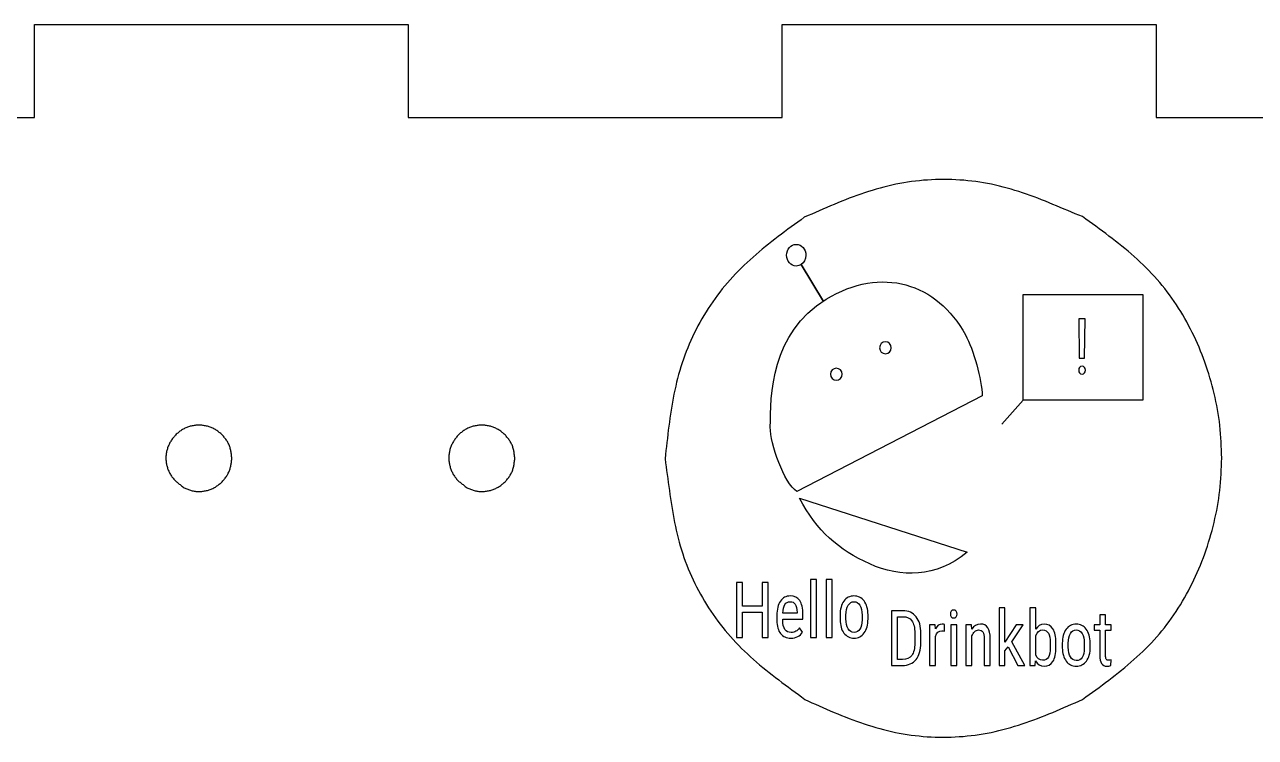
# Model space of a CAD drawing. Extents: x 594 to 1131, y 303 to 853.
# Drawn here: x 677.3 to 743.1, y 808.2 to 846.3 of the extents above; entities that cross this region are included whole.
import ezdxf

# ---------------------------------------------------------------- set-up
doc = ezdxf.new("R2010")
doc.units = 0
doc.layers.get('0').update_dxf_attribs({"linetype": 'CONTINUOUS'})

msp = doc.modelspace()

# ---------------------------------------------------------------- linework, layer by layer
at = {"color": 7}
for p, q in [((677.794961, 841.342311), (677.794961, 846.316372)), ((677.794961, 846.316372), (697.797038, 846.316372)), ((697.797038, 846.316372), (697.797038, 841.342311)), ((717.799115, 841.342311), (717.799115, 846.316372)), ((717.799115, 846.316372), (737.801191, 846.316372)), ((737.801191, 846.316372), (737.801191, 841.342311)), ((657.792858, 841.342311), (677.794961, 841.342311)), ((697.797038, 841.342311), (717.799115, 841.342311)), ((737.801191, 841.342311), (757.803268, 841.342311))]:
    msp.add_line(p, q, dxfattribs=at)
at = {"color": 0}
for p, q in [((718.804094, 833.478218), (720.006933, 831.50592)), ((720.006933, 831.50592), (718.804094, 833.478218)), ((730.688224, 831.888481), (737.085804, 831.888481)), ((730.688224, 826.229636), (730.688224, 831.888481)), ((730.688224, 831.888481), (737.085802, 831.888481)), ((730.688224, 826.229636), (730.688224, 831.888481)), ((737.085802, 831.888481), (737.085802, 826.229636)), ((737.085804, 831.888481), (737.085804, 826.229636)), ((733.99858, 830.570227), (733.666563, 830.570227)), ((733.666563, 830.570227), (733.689768, 828.470265)), ((733.973589, 828.470265), (733.99858, 830.570227)), ((733.689768, 828.470265), (733.973589, 828.470265)), ((728.499478, 826.455542), (718.586769, 821.340505)), ((730.688224, 826.229636), (729.540445, 824.937506)), ((737.085804, 826.229636), (730.688224, 826.229636)), ((737.085802, 826.229636), (730.688224, 826.229636)), ((718.724265, 820.992045), (727.689069, 818.091033)), ((715.677457, 816.465081), (715.350795, 816.465081)), ((715.350795, 816.465081), (715.350795, 813.539201)), ((715.677457, 815.207113), (715.677457, 816.465081)), ((717.051937, 816.465081), (716.72349, 816.465081)), ((716.72349, 816.465081), (716.72349, 815.207113)), ((717.051937, 813.539201), (717.051937, 816.465081)), ((719.625962, 816.625843), (719.310011, 816.625843)), ((719.310011, 816.625843), (719.310011, 813.539201)), ((719.625962, 813.539201), (719.625962, 816.625843)), ((720.463146, 816.625843), (720.147194, 816.625843)), ((720.147194, 816.625843), (720.147194, 813.539201)), ((720.463146, 813.539201), (720.463146, 816.625843)), ((716.72349, 815.207113), (715.677457, 815.207113)), ((729.714174, 815.121914), (729.398222, 815.121914)), ((729.398222, 815.121914), (729.398222, 812.035272)), ((729.714174, 813.275153), (729.714174, 815.121914)), ((731.359979, 815.121914), (731.045812, 815.121914)), ((731.045812, 815.121914), (731.045812, 812.035272)), ((731.359979, 813.970452), (731.359979, 815.121914)), ((715.677457, 813.539201), (715.677457, 814.891616)), ((715.677457, 814.891616), (716.72349, 814.891616)), ((716.72349, 814.891616), (716.72349, 813.539201)), ((717.514262, 814.714777), (717.514262, 814.451529)), ((717.828429, 814.469614), (717.828429, 814.519853)), ((717.828429, 814.519853), (718.906592, 814.519853)), ((718.59064, 814.825302), (717.830214, 814.825302)), ((718.59064, 814.87353), (718.59064, 814.825302)), ((718.906592, 814.519853), (718.906592, 814.752958)), ((720.89334, 814.726835), (720.89334, 814.48971)), ((721.209292, 814.521862), (721.209292, 814.728844)), ((722.071465, 814.726835), (722.071465, 814.481671)), ((722.387417, 814.521862), (722.387417, 814.750949)), ((724.255526, 814.961152), (723.636118, 814.961152)), ((723.636118, 814.961152), (723.636118, 812.035272)), ((723.96278, 812.350768), (723.96278, 814.645655)), ((723.96278, 814.645655), (724.255526, 814.645655)), ((734.781898, 814.736084), (734.781898, 814.209586)), ((735.096065, 814.736084), (734.781898, 814.736084)), ((735.096065, 814.209586), (735.096065, 814.736084)), ((718.890527, 813.824554), (718.726303, 814.049622)), ((724.891, 813.750628), (724.891, 813.231729)), ((725.214092, 813.24903), (725.214092, 813.739356)), ((725.985228, 814.209586), (725.678202, 814.209586)), ((725.678202, 814.209586), (725.678202, 812.035272)), ((725.990584, 813.988538), (725.985228, 814.209586)), ((726.476114, 813.876004), (726.474329, 814.221643)), ((727.131223, 814.209586), (726.815271, 814.209586)), ((726.815271, 814.209586), (726.815271, 812.035272)), ((727.131223, 812.035272), (727.131223, 814.209586)), ((727.627464, 814.209586), (727.627464, 812.035272)), ((727.925565, 814.209586), (727.627464, 814.209586)), ((727.93449, 813.974471), (727.925565, 814.209586)), ((730.315732, 814.209586), (729.714174, 813.275153)), ((730.080107, 813.301277), (730.69416, 814.209586)), ((730.69416, 814.209586), (730.315732, 814.209586)), ((734.781898, 814.209586), (734.487367, 814.209586)), ((734.487367, 814.209586), (734.487367, 813.922223)), ((734.487367, 813.922223), (734.781898, 813.922223)), ((734.781898, 813.922223), (734.781898, 812.571817)), ((735.387026, 814.209586), (735.096065, 814.209586)), ((735.096065, 812.572131), (735.096065, 813.922223)), ((735.096065, 813.922223), (735.387026, 813.922223)), ((735.387026, 813.922223), (735.387026, 814.209586)), ((715.350795, 813.539201), (715.677457, 813.539201)), ((716.72349, 813.539201), (717.051937, 813.539201)), ((719.310011, 813.539201), (719.625962, 813.539201)), ((720.147194, 813.539201), (720.463146, 813.539201)), ((725.994154, 812.035272), (725.994154, 813.59065)), ((727.943416, 812.035272), (727.943416, 813.614765)), ((728.609235, 813.46405), (728.609235, 812.035272)), ((728.923402, 812.035272), (728.923402, 813.480126)), ((730.774487, 812.035272), (730.080107, 813.301277)), ((731.359979, 812.603593), (731.359979, 813.637246)), ((732.129331, 813.221775), (732.129331, 813.003019)), ((732.443498, 813.017933), (732.443498, 813.232953)), ((732.78087, 813.222906), (732.78087, 812.985781)), ((733.096822, 813.017933), (733.096822, 813.224915)), ((733.958995, 813.222906), (733.958995, 812.977743)), ((734.274947, 813.017933), (734.274947, 813.24702)), ((729.714174, 812.812961), (729.881967, 813.02999)), ((729.714174, 812.035272), (729.714174, 812.812961)), ((729.881967, 813.02999), (730.406769, 812.035272)), ((723.636118, 812.035272), (724.21804, 812.035272)), ((724.22518, 812.350768), (723.96278, 812.350768)), ((725.678202, 812.035272), (725.994154, 812.035272)), ((726.815271, 812.035272), (727.131223, 812.035272)), ((727.627464, 812.035272), (727.943416, 812.035272)), ((728.609235, 812.035272), (728.923402, 812.035272)), ((729.398222, 812.035272), (729.714174, 812.035272)), ((730.406769, 812.035272), (730.774487, 812.035272)), ((731.045812, 812.035272), (731.333204, 812.035272)), ((731.333204, 812.035272), (731.349269, 812.292492)), ((735.385241, 812.03502), (735.388811, 812.334692))]:
    msp.add_line(p, q, dxfattribs=at)
at = {"color": 7}
for points in [[(723.873701, 837.773201), (723.308366, 837.656414), (722.751551, 837.499596), (722.203916, 837.316901)], [(725.573702, 838.003865), (725.002652, 837.965474), (724.43401, 837.888983), (723.873701, 837.773201)], [(727.295875, 838.004129), (726.722603, 838.042521), (726.146949, 838.042388), (725.573702, 838.003865)], [(728.9954, 837.773201), (728.43533, 837.889353), (727.866793, 837.965871), (727.295875, 838.004129)], [(730.657274, 837.317086), (730.112365, 837.499754), (729.558142, 837.656493), (728.9954, 837.773201)], [(722.203916, 837.316901), (721.654694, 837.133624), (721.114732, 836.924312), (720.580115, 836.702618)], [(732.273243, 836.702776), (731.741272, 836.924471), (731.20393, 837.133809), (730.657274, 837.317086)], [(720.580115, 836.702618), (720.042932, 836.479865), (719.511146, 836.244624), (718.979333, 836.009356)], [(733.866247, 836.044625), (733.337054, 836.24465), (732.80786, 836.479944), (732.273243, 836.702776)], [(718.979333, 836.009356), (718.510412, 835.668414), (718.041465, 835.327472), (717.580666, 834.97555)], [(735.276952, 835.006189), (734.812344, 835.359937), (734.339295, 835.702281), (733.866247, 836.044625)], [(717.580666, 834.97555), (717.12209, 834.625374), (716.671558, 834.264376), (716.238991, 833.882212)], [(736.62556, 833.907771), (736.191299, 834.292422), (735.73828, 834.654928), (735.276952, 835.006189)], [(716.238991, 833.882212), (715.80772, 833.501239), (715.394335, 833.099231), (715.011324, 832.669786)], [(737.849919, 832.689391), (737.469528, 833.121932), (737.056778, 833.525766), (736.62556, 833.907771)], [(715.011324, 832.669786), (714.629821, 832.242034), (714.278508, 831.787003), (713.959235, 831.310727)], [(738.882297, 831.332396), (738.56948, 831.807482), (738.225442, 832.262433), (737.849919, 832.689391)], [(713.959235, 831.310727), (713.638692, 830.832519), (713.350455, 830.33288), (713.096878, 829.816016)], [(739.734599, 829.840411), (739.481128, 830.354443), (739.197548, 830.853659), (738.882297, 831.332396)], [(713.096878, 829.816016), (712.844307, 829.30119), (712.626158, 828.769272), (712.446533, 828.224891)], [(740.406853, 828.252329), (740.213098, 828.793746), (739.988996, 829.324526), (739.734599, 829.840411)], [(712.446533, 828.224891), (712.265505, 827.676225), (712.123635, 827.114911), (712.008965, 826.548624)], [(740.903608, 826.578601), (740.768141, 827.145233), (740.603041, 827.704218), (740.406853, 828.252329)], [(712.008965, 826.548624), (711.893977, 825.980616), (711.806373, 825.407634), (711.732237, 824.833118)], [(741.206979, 824.865662), (741.144193, 825.441845), (741.038598, 826.014007), (740.903608, 826.578601)], [(685.388468, 824.400233), (685.339335, 824.35245), (685.292901, 824.301914), (685.249244, 824.249051)], [(685.543488, 824.53488), (685.489274, 824.493049), (685.437522, 824.447991), (685.388468, 824.400233)], [(685.713085, 824.650159), (685.654269, 824.615287), (685.597621, 824.576684), (685.543488, 824.53488)], [(685.895569, 824.743557), (685.832915, 824.716199), (685.771902, 824.685031), (685.713085, 824.650159)], [(686.088238, 824.81428), (686.022674, 824.794436), (685.958301, 824.770941), (685.895569, 824.743557)], [(686.287972, 824.861958), (686.220556, 824.849919), (686.153802, 824.834018), (686.088238, 824.81428)], [(686.492257, 824.88577), (686.423783, 824.881802), (686.35552, 824.873864), (686.287972, 824.861958)], [(686.697812, 824.885903), (686.629364, 824.889766), (686.560705, 824.889766), (686.492257, 824.88577)], [(686.902044, 824.861826), (686.834522, 824.873732), (686.766286, 824.881934), (686.697812, 824.885903)], [(687.101751, 824.814042), (687.036187, 824.833886), (686.969486, 824.849866), (686.902044, 824.861826)], [(687.294394, 824.743186), (687.231635, 824.770571), (687.167288, 824.794224), (687.101751, 824.814042)], [(687.47693, 824.650159), (687.418034, 824.684819), (687.357021, 824.715855), (687.294394, 824.743186)], [(687.645496, 824.537049), (687.591574, 824.577981), (687.535297, 824.615842), (687.47693, 824.650159)], [(687.800357, 824.405234), (687.751197, 824.451933), (687.699524, 824.496039), (687.645496, 824.537049)], [(687.940771, 824.256882), (687.896559, 824.308714), (687.849728, 824.358297), (687.800357, 824.405234)], [(688.064305, 824.095672), (688.026099, 824.151604), (687.984745, 824.205368), (687.940771, 824.256882)], [(700.383094, 824.256882), (700.339702, 824.205421), (700.299088, 824.151604), (700.261544, 824.095724)], [(700.522741, 824.405208), (700.473502, 824.358376), (700.426882, 824.30882), (700.383094, 824.256882)], [(700.677839, 824.537049), (700.623706, 824.496066), (700.571927, 824.452012), (700.522741, 824.405208)], [(700.846935, 824.650159), (700.788409, 824.615842), (700.731947, 824.577981), (700.677839, 824.537049)], [(701.029682, 824.74316), (700.967003, 824.715828), (700.905937, 824.684766), (700.846935, 824.650159)], [(701.222273, 824.814015), (701.156762, 824.794172), (701.092415, 824.770518), (701.029682, 824.74316)], [(701.421821, 824.861799), (701.354458, 824.849919), (701.287783, 824.833833), (701.222273, 824.814015)], [(701.626, 824.885876), (701.557553, 824.881907), (701.489343, 824.87397), (701.421821, 824.861799)], [(701.831608, 824.885903), (701.76316, 824.889845), (701.694474, 824.889845), (701.626, 824.885876)], [(702.035893, 824.861826), (701.968371, 824.873732), (701.900109, 824.881934), (701.831608, 824.885903)], [(702.235627, 824.814015), (702.170063, 824.833859), (702.103335, 824.84984), (702.035893, 824.861826)], [(702.42827, 824.74316), (702.365511, 824.770544), (702.301138, 824.794198), (702.235627, 824.814015)], [(702.610779, 824.650159), (702.55191, 824.684793), (702.490897, 824.715828), (702.42827, 824.74316)], [(702.779345, 824.537049), (702.725423, 824.578007), (702.669147, 824.615842), (702.610779, 824.650159)], [(702.934206, 824.405234), (702.885046, 824.451959), (702.833373, 824.496039), (702.779345, 824.537049)], [(703.07462, 824.256882), (703.030409, 824.308714), (702.983577, 824.358297), (702.934206, 824.405234)], [(703.198154, 824.095672), (703.159949, 824.151604), (703.118594, 824.205368), (703.07462, 824.256882)], [(711.732237, 824.833118), (711.657704, 824.255771), (711.596797, 823.676863), (711.535863, 823.097954)], [(741.30969, 823.13325), (741.289582, 823.712052), (741.269606, 824.290855), (741.206979, 824.865662)], [(684.942222, 823.722503), (684.918674, 823.659797), (684.89846, 823.595741), (684.882109, 823.53076)], [(685.024957, 823.908929), (684.993921, 823.848418), (684.966246, 823.786162), (684.942222, 823.722503)], [(685.127854, 824.084982), (685.090389, 824.028229), (685.055993, 823.969439), (685.024957, 823.908929)], [(685.249244, 824.249051), (685.205906, 824.196584), (685.165345, 824.141788), (685.127854, 824.084982)], [(688.168207, 823.922184), (688.137224, 823.982139), (688.102326, 824.040003), (688.064305, 824.095672)], [(688.247794, 823.738167), (688.225833, 823.801296), (688.198925, 823.862759), (688.168207, 823.922184)], [(688.30161, 823.541608), (688.287587, 823.608124), (688.270204, 823.674005), (688.247794, 823.738167)], [(700.076071, 823.738167), (700.051729, 823.673926), (700.031224, 823.608203), (700.014741, 823.541475)], [(700.158568, 823.922237), (700.127559, 823.862547), (700.099937, 823.801084), (700.076071, 823.738167)], [(700.261544, 824.095724), (700.224053, 824.039871), (700.189604, 823.981927), (700.158568, 823.922237)], [(703.302056, 823.922184), (703.271074, 823.982139), (703.236175, 824.040003), (703.198154, 824.095672)], [(703.381643, 823.738167), (703.359683, 823.801296), (703.332774, 823.862759), (703.302056, 823.922184)], [(703.435459, 823.541608), (703.421436, 823.608124), (703.404053, 823.674005), (703.381643, 823.738167)], [(684.831097, 823.13325), (684.830938, 823.064723), (684.835383, 822.996143), (684.84385, 822.928118)], [(684.844591, 823.333354), (684.836124, 823.267023), (684.831361, 823.200136), (684.831097, 823.13325)], [(684.882109, 823.53076), (684.865704, 823.465778), (684.85319, 823.399844), (684.844591, 823.333354)], [(688.335318, 823.338963), (688.326269, 823.406855), (688.315686, 823.474562), (688.30161, 823.541608)], [(688.33426, 822.897771), (688.34352, 822.964366), (688.351193, 823.031173), (688.358866, 823.097954)], [(688.358866, 823.097954), (688.351458, 823.166587), (688.344314, 823.270516), (688.335318, 823.338963)], [(699.977461, 823.338778), (699.968994, 823.270621), (699.965025, 823.201936), (699.965025, 823.13325)], [(699.965025, 823.13325), (699.965078, 823.06467), (699.969497, 822.99609), (699.977699, 822.927986)], [(700.014741, 823.541475), (699.998337, 823.474747), (699.985795, 823.407014), (699.977461, 823.338778)], [(703.469167, 823.338963), (703.460118, 823.406855), (703.449535, 823.474562), (703.435459, 823.541608)], [(703.469114, 822.892267), (703.47811, 822.960688), (703.485518, 823.029321), (703.492662, 823.097954)], [(703.492662, 823.097954), (703.485254, 823.166587), (703.478163, 823.270516), (703.469167, 823.338963)], [(711.535863, 823.097954), (711.595844, 822.519946), (711.691121, 821.977206), (711.764728, 821.400732)], [(741.204995, 821.398006), (741.268468, 821.973713), (741.289079, 822.553495), (741.30969, 823.13325)], [(684.84385, 822.928118), (684.85229, 822.859935), (684.864725, 822.792308), (684.881183, 822.725633)], [(684.881183, 822.725633), (684.897587, 822.658746), (684.918118, 822.592838), (684.942222, 822.528306)], [(684.942222, 822.528306), (684.966034, 822.464939), (684.993128, 822.402894), (685.023872, 822.342648)], [(685.023872, 822.342648), (685.054511, 822.282588), (685.088642, 822.2243), (685.126345, 822.168367)], [(688.064279, 822.146301), (688.102299, 822.202895), (688.137198, 822.26158), (688.168154, 822.322328)], [(688.168154, 822.322328), (688.198872, 822.382574), (688.225728, 822.44483), (688.247794, 822.508701)], [(688.247794, 822.508701), (688.26949, 822.571354), (688.286476, 822.635595), (688.30034, 822.700418)], [(688.30034, 822.700418), (688.314363, 822.765717), (688.324946, 822.831651), (688.33426, 822.897771)], [(699.977699, 822.927986), (699.986298, 822.859856), (699.998733, 822.792228), (700.015217, 822.725553)], [(700.015217, 822.725553), (700.031621, 822.658719), (700.052047, 822.592838), (700.076071, 822.528306)], [(700.076071, 822.528306), (700.099619, 822.464965), (700.126871, 822.40292), (700.157563, 822.342675)], [(700.157563, 822.342675), (700.188202, 822.282588), (700.222359, 822.2243), (700.260089, 822.168394)], [(703.198181, 822.135585), (703.236202, 822.19128), (703.2711, 822.249118), (703.302083, 822.309073)], [(703.302083, 822.309073), (703.332774, 822.368472), (703.35963, 822.429934), (703.381643, 822.493037)], [(703.381643, 822.493037), (703.404133, 822.557199), (703.421463, 822.62308), (703.435433, 822.689596)], [(703.435433, 822.689596), (703.449456, 822.756668), (703.460304, 822.824349), (703.469114, 822.892267)], [(685.126345, 822.168367), (685.163784, 822.112831), (685.204768, 822.05965), (685.249244, 822.009591)], [(685.249244, 822.009591), (685.293959, 821.959293), (685.342219, 821.912171), (685.392516, 821.867457)], [(685.392516, 821.867457), (685.443131, 821.822477), (685.49581, 821.779906), (685.549388, 821.738578)], [(685.549388, 821.738578), (685.603336, 821.697012), (685.658211, 821.656689), (685.713085, 821.616341)], [(687.47693, 821.581045), (687.535588, 821.615838), (687.591971, 821.654414), (687.645867, 821.696165)], [(687.645867, 821.696165), (687.7, 821.738049), (687.751621, 821.783134), (687.800674, 821.830865)], [(687.800674, 821.830865), (687.849966, 821.878807), (687.896665, 821.929396), (687.940771, 821.982153)], [(687.940771, 821.982153), (687.984719, 822.034726), (688.026073, 822.089442), (688.064279, 822.146301)], [(700.260089, 822.168394), (700.29758, 822.112858), (700.338591, 822.05965), (700.383094, 822.009591)], [(700.383094, 822.009591), (700.427835, 821.959293), (700.476095, 821.912171), (700.526418, 821.867457)], [(700.526418, 821.867457), (700.577033, 821.822477), (700.629685, 821.779906), (700.68329, 821.738578)], [(700.68329, 821.738578), (700.737212, 821.697012), (700.792086, 821.656689), (700.846935, 821.616341)], [(702.610779, 821.581045), (702.66912, 821.615282), (702.72537, 821.653091), (702.77924, 821.693996)], [(702.77924, 821.693996), (702.833294, 821.735006), (702.884967, 821.779139), (702.934153, 821.825864)], [(702.934153, 821.825864), (702.983524, 821.872854), (703.030382, 821.922463), (703.07462, 821.974322)], [(703.07462, 821.974322), (703.118594, 822.025889), (703.159975, 822.079652), (703.198181, 822.135585)], [(685.713085, 821.616341), (685.775633, 821.552629), (685.83818, 821.524213), (685.901389, 821.497304)], [(685.901389, 821.497304), (685.964149, 821.470608), (686.027596, 821.44542), (686.092207, 821.423459)], [(686.092207, 821.423459), (686.156342, 821.401763), (686.221641, 821.383004), (686.287972, 821.369378)], [(686.287972, 821.369378), (686.354726, 821.35562), (686.422566, 821.347153), (686.490616, 821.34292)], [(686.490616, 821.34292), (686.559249, 821.338687), (686.628094, 821.339216), (686.696674, 821.34292)], [(686.696674, 821.34292), (686.765545, 821.348265), (686.834151, 821.356996), (686.902044, 821.369431)], [(686.902044, 821.369431), (686.969645, 821.381814), (687.036558, 821.397795), (687.10236, 821.417612)], [(687.10236, 821.417612), (687.16787, 821.437456), (687.232244, 821.460818), (687.294976, 821.488123)], [(687.294976, 821.488123), (687.357471, 821.515323), (687.418325, 821.546279), (687.47693, 821.581045)], [(700.846935, 821.616341), (700.909482, 821.552629), (700.972003, 821.524239), (701.035212, 821.497331)], [(701.035212, 821.497331), (701.097998, 821.470634), (701.161418, 821.445473), (701.22603, 821.423486)], [(701.22603, 821.423486), (701.290165, 821.40179), (701.355464, 821.383031), (701.421821, 821.369378)], [(701.421821, 821.369378), (701.488602, 821.35562), (701.556468, 821.346889), (701.624545, 821.342867)], [(701.624545, 821.342867), (701.693178, 821.338634), (701.762023, 821.339163), (701.830629, 821.342867)], [(701.830629, 821.342867), (701.899474, 821.348159), (701.968027, 821.35689), (702.035893, 821.369326)], [(702.035893, 821.369326), (702.103441, 821.381814), (702.170301, 821.39798), (702.236024, 821.417877)], [(702.236024, 821.417877), (702.301455, 821.43772), (702.365802, 821.461268), (702.428534, 821.48852)], [(702.428534, 821.48852), (702.491055, 821.515693), (702.551989, 821.54657), (702.610779, 821.581045)], [(711.764728, 821.400732), (711.837964, 820.827088), (711.924668, 820.25498), (712.03881, 819.687819)], [(740.898634, 819.682527), (741.034656, 820.247916), (741.141362, 820.820924), (741.204995, 821.398006)], [(712.03881, 819.687819), (712.152633, 819.122431), (712.293683, 818.561964), (712.47397, 818.014144)], [(740.399021, 818.006313), (740.59603, 818.55527), (740.762109, 819.115049), (740.898634, 819.682527)], [(712.47397, 818.014144), (712.652802, 817.470822), (712.870183, 816.939962), (713.121961, 816.426115)], [(739.724333, 816.415241), (739.979524, 816.932104), (740.204367, 817.463917), (740.399021, 818.006313)], [(713.121961, 816.426115), (713.374744, 815.910204), (713.662187, 815.411464), (713.98183, 814.934103)], [(738.869597, 814.92053), (739.185721, 815.40014), (739.470095, 815.900282), (739.724333, 816.415241)], [(713.98183, 814.934103), (714.300203, 814.458621), (714.650538, 814.004304), (715.030903, 813.577082)], [(737.834256, 813.561392), (738.21089, 813.988932), (738.55588, 814.444624), (738.869597, 814.92053)], [(715.030903, 813.577082), (715.415184, 813.145493), (715.83013, 812.741528), (716.263068, 812.358728)], [(736.614341, 812.348992), (737.043919, 812.729172), (737.455108, 813.131021), (737.834256, 813.561392)], [(716.263068, 812.358728), (716.697328, 811.974765), (717.149687, 811.612074), (717.610114, 811.260311)], [(735.271105, 811.255654), (735.730554, 811.605327), (736.181748, 811.966166), (736.614341, 812.348992)], [(717.610114, 811.260311), (718.072844, 810.906801), (718.543723, 810.564324), (719.014602, 810.221848)], [(733.866247, 810.221848), (734.337337, 810.562684), (734.808401, 810.90352), (735.271105, 811.255654)], [(719.014602, 810.221848), (719.508526, 809.986554), (720.037719, 809.751286), (720.572336, 809.528454)], [(732.265465, 809.528613), (732.802648, 809.751366), (733.334461, 809.986607), (733.866247, 810.221848)], [(720.572336, 809.528454), (721.104308, 809.30676), (721.64165, 809.097395), (722.188306, 808.914144)], [(730.641664, 808.91433), (731.190886, 809.09758), (731.730848, 809.306918), (732.265465, 809.528613)], [(722.188306, 808.914144), (722.733242, 808.731476), (723.287438, 808.574711), (723.85018, 808.458003)], [(723.85018, 808.458003), (724.410276, 808.341851), (724.978813, 808.26536), (725.549731, 808.227101)], [(727.271878, 808.227366), (727.842928, 808.265757), (728.411597, 808.342248), (728.971878, 808.458003)], [(728.971878, 808.458003), (729.537214, 808.574816), (730.094056, 808.731608), (730.641664, 808.91433)], [(725.549731, 808.227101), (726.122977, 808.188683), (726.698631, 808.188842), (727.271878, 808.227366)]]:
    msp.add_open_spline(points, degree=3, dxfattribs=at)
at = {"color": 0}
for points in [[(718.036251, 833.981665), (718.036251, 834.301296), (718.266417, 834.56041), (718.550342, 834.56041)], [(718.550342, 834.56041), (718.834267, 834.56041), (719.064433, 834.301296), (719.064433, 833.981665)], [(718.550342, 833.402919), (718.266417, 833.402919), (718.036251, 833.662033), (718.036251, 833.981665)], [(718.804094, 833.478218), (718.729227, 833.430291), (718.642625, 833.402919), (718.550342, 833.402919)], [(719.064433, 833.981665), (719.064433, 833.765921), (718.95957, 833.577747), (718.804094, 833.478218)], [(720.151522, 831.626494), (723.115814, 833.428009), (726.079836, 832.493392), (727.601988, 829.71818)], [(717.162476, 824.780266), (717.162476, 826.455542), (717.187232, 829.824979), (720.151522, 831.626494)], [(727.601988, 829.71818), (728.029129, 828.939405), (728.476385, 827.318727), (728.499478, 826.455542)], [(723.319965, 829.351703), (723.146456, 829.351703), (723.005799, 829.207748), (723.005799, 829.030176)], [(723.005799, 829.030176), (723.005799, 828.852605), (723.146456, 828.70865), (723.319965, 828.70865)], [(723.634132, 829.030176), (723.634132, 829.207748), (723.493474, 829.351703), (723.319965, 829.351703)], [(723.319965, 828.70865), (723.493474, 828.70865), (723.634132, 828.852605), (723.634132, 829.030176)], [(720.692388, 827.93699), (720.518879, 827.93699), (720.378221, 827.793039), (720.378221, 827.615464)], [(720.692388, 827.93699), (720.518879, 827.93699), (720.378221, 827.793039), (720.378221, 827.615466)], [(720.378221, 827.615466), (720.378221, 827.437891), (720.518879, 827.293939), (720.692388, 827.293939)], [(720.378221, 827.615464), (720.378221, 827.437891), (720.518879, 827.293939), (720.692388, 827.293939)], [(721.006555, 827.615464), (721.006555, 827.793039), (720.865898, 827.93699), (720.692388, 827.93699)], [(721.006555, 827.615466), (721.006555, 827.793039), (720.865898, 827.93699), (720.692388, 827.93699)], [(720.692388, 827.293939), (720.865898, 827.293939), (721.006555, 827.437891), (721.006555, 827.615466)], [(720.692388, 827.293939), (720.865898, 827.293939), (721.006555, 827.437891), (721.006555, 827.615464)], [(733.704048, 827.982954), (733.674289, 827.942072), (733.659423, 827.89152), (733.659423, 827.831234)], [(733.659423, 827.831234), (733.659423, 827.770948), (733.674289, 827.721023), (733.704048, 827.681524)], [(733.839711, 828.044244), (733.77902, 828.044244), (733.733781, 828.023804), (733.704048, 827.982954)], [(733.704048, 827.681524), (733.733781, 827.642024), (733.77902, 827.622242), (733.839711, 827.622242)], [(733.974482, 827.982954), (733.944136, 828.023804), (733.899203, 828.044244), (733.839711, 828.044244)], [(733.839711, 827.622242), (733.899203, 827.622242), (733.944136, 827.642024), (733.974482, 827.681524)], [(734.02, 827.831234), (734.02, 827.89152), (734.004827, 827.942072), (733.974482, 827.982954)], [(733.974482, 827.681524), (734.004827, 827.721023), (734.02, 827.770948), (734.02, 827.831234)], [(718.586769, 821.340505), (717.888156, 821.793149), (717.162476, 823.903594), (717.162476, 824.780266)], [(722.479749, 817.469585), (720.820134, 818.221401), (719.660102, 819.214362), (718.724265, 820.992045)], [(727.689069, 818.091033), (726.031214, 816.717767), (724.139366, 816.717767), (722.479749, 817.469585)], [(718.228277, 815.753706), (718.003363, 815.753706), (717.828122, 815.661581), (717.702584, 815.477395)], [(718.735228, 815.510552), (718.623357, 815.672634), (718.454364, 815.753706), (718.228277, 815.753706)], [(721.637701, 815.753706), (721.413957, 815.753706), (721.233975, 815.661581), (721.097727, 815.477395)], [(722.177675, 815.484428), (722.041398, 815.663936), (721.861416, 815.753706), (721.637701, 815.753706)], [(717.702584, 815.477395), (717.577017, 815.293177), (717.514262, 815.038972), (717.514262, 814.714777)], [(717.830214, 814.825302), (717.838525, 815.038312), (717.874226, 815.19537), (717.937316, 815.296537)], [(717.937316, 815.296537), (718.000378, 815.397673), (718.097356, 815.448257), (718.228277, 815.448257)], [(718.228277, 815.448257), (718.34609, 815.448257), (718.433836, 815.404047), (718.491571, 815.315628)], [(718.491571, 815.315628), (718.549277, 815.227208), (718.582301, 815.079822), (718.59064, 814.87353)], [(718.906592, 814.752958), (718.904193, 815.095898), (718.847072, 815.34844), (718.735228, 815.510552)], [(721.097727, 815.477395), (720.96145, 815.293177), (720.89334, 815.042991), (720.89334, 814.726835)], [(721.209292, 814.728844), (721.209292, 814.949893), (721.248256, 815.125036), (721.326212, 815.254337)], [(721.326212, 815.254337), (721.40414, 815.383606), (721.507979, 815.448257), (721.637701, 815.448257)], [(721.637701, 815.448257), (721.769794, 815.448257), (721.875111, 815.383606), (721.953653, 815.254337)], [(721.953653, 815.254337), (722.032194, 815.125036), (722.071465, 814.949202), (722.071465, 814.726835)], [(722.387417, 814.750949), (722.383847, 815.060417), (722.313924, 815.304889), (722.177675, 815.484428)], [(717.514262, 814.451529), (717.516633, 814.13936), (717.582093, 813.902581), (717.710616, 813.741159)], [(717.945349, 813.961202), (717.867393, 814.067017), (717.828429, 814.236508), (717.828429, 814.469614)], [(720.89334, 814.48971), (720.898081, 814.185579), (720.968005, 813.944435), (721.103082, 813.766278)], [(721.326212, 813.99436), (721.248256, 814.122279), (721.209292, 814.298113), (721.209292, 814.521862)], [(722.071465, 814.481671), (722.063126, 814.028836), (721.919737, 813.802449), (721.641271, 813.802449)], [(722.183923, 813.774316), (722.319586, 813.957843), (722.387417, 814.207025), (722.387417, 814.521862)], [(724.962401, 814.640631), (724.794608, 814.854301), (724.558983, 814.961152), (724.255526, 814.961152)], [(724.255526, 814.645655), (724.468531, 814.645655), (724.627707, 814.573563), (724.733024, 814.429442)], [(724.733024, 814.429442), (724.838341, 814.285289), (724.891, 814.059028), (724.891, 813.750628)], [(725.214092, 813.739356), (725.214092, 814.126505), (725.130195, 814.42693), (724.962401, 814.640631)], [(726.842047, 814.939047), (726.812287, 814.897506), (726.797421, 814.846608), (726.797421, 814.786322)], [(726.797421, 814.786322), (726.797421, 814.726036), (726.812287, 814.675798), (726.842047, 814.635607)], [(726.975925, 815.001342), (726.916405, 815.001342), (726.871779, 814.980556), (726.842047, 814.939047)], [(726.842047, 814.635607), (726.871779, 814.595417), (726.916405, 814.575321), (726.975925, 814.575321)], [(727.110695, 814.938042), (727.080349, 814.980242), (727.035417, 815.001342), (726.975925, 815.001342)], [(726.975925, 814.575321), (727.036616, 814.575321), (727.081828, 814.595417), (727.111588, 814.635607)], [(727.156214, 814.786322), (727.156214, 814.845258), (727.141041, 814.895842), (727.110695, 814.938042)], [(727.111588, 814.635607), (727.14132, 814.675798), (727.156214, 814.726036), (727.156214, 814.786322)], [(717.710616, 813.741159), (717.839139, 813.579705), (718.023584, 813.49901), (718.263978, 813.49901)], [(718.281829, 813.802449), (718.135455, 813.802449), (718.023277, 813.855357), (717.945349, 813.961202)], [(718.263978, 813.49901), (718.544815, 813.49901), (718.753664, 813.607525), (718.890527, 813.824554)], [(718.527271, 813.861731), (718.456455, 813.822199), (718.374651, 813.802449), (718.281829, 813.802449)], [(718.726303, 814.049622), (718.664412, 813.963871), (718.598059, 813.90123), (718.527271, 813.861731)], [(721.103082, 813.766278), (721.238131, 813.588089), (721.417527, 813.49901), (721.641271, 813.49901)], [(721.641271, 813.802449), (721.509178, 813.802449), (721.40414, 813.866409), (721.326212, 813.99436)], [(721.641271, 813.49901), (721.867357, 813.49901), (722.04826, 813.590758), (722.183923, 813.774316)], [(726.349376, 814.249777), (726.194664, 814.249777), (726.075066, 814.162676), (725.990584, 813.988538)], [(725.994154, 813.59065), (726.058415, 813.790253), (726.171458, 813.890071), (726.333311, 813.890071)], [(726.333311, 813.890071), (726.384463, 813.890071), (726.432074, 813.885361), (726.476114, 813.876004)], [(726.474329, 814.221643), (726.440999, 814.240389), (726.399357, 814.249777), (726.349376, 814.249777)], [(728.403956, 814.249777), (728.213542, 814.249777), (728.057044, 814.157998), (727.93449, 813.974471)], [(727.943416, 813.614765), (727.981487, 813.709872), (728.031775, 813.786894), (728.094251, 813.845861)], [(728.094251, 813.845861), (728.156728, 813.904797), (728.227237, 813.93428), (728.305778, 813.93428)], [(728.305778, 813.93428), (728.406912, 813.93428), (728.482776, 813.898423), (728.533371, 813.82677)], [(728.923402, 813.480126), (728.918632, 813.993216), (728.745484, 814.249777), (728.403956, 814.249777)], [(728.533371, 813.82677), (728.583938, 813.755086), (728.609235, 813.634169), (728.609235, 813.46405)], [(731.806239, 814.249777), (731.612255, 814.249777), (731.463511, 814.156648), (731.359979, 813.970452)], [(731.359979, 813.637246), (731.439692, 813.835248), (731.561075, 813.93428), (731.724127, 813.93428)], [(731.724127, 813.93428), (731.86693, 813.93428), (731.970156, 813.87974), (732.033831, 813.770692)], [(732.282844, 813.996576), (732.176913, 814.165377), (732.018045, 814.249777), (731.806239, 814.249777)], [(732.033831, 813.770692), (732.097479, 813.661643), (732.129331, 813.478681), (732.129331, 813.221775)], [(732.443498, 813.232953), (732.442298, 813.573224), (732.388747, 813.827775), (732.282844, 813.996576)], [(732.985257, 813.973466), (732.84898, 813.789249), (732.78087, 813.539062), (732.78087, 813.222906)], [(733.525231, 814.249777), (733.301487, 814.249777), (733.121505, 814.157652), (732.985257, 813.973466)], [(733.096822, 813.224915), (733.096822, 813.445964), (733.135786, 813.621107), (733.213742, 813.750408)], [(733.213742, 813.750408), (733.29167, 813.879678), (733.395509, 813.944328), (733.525231, 813.944328)], [(734.065205, 813.9805), (733.928928, 814.160007), (733.748946, 814.249777), (733.525231, 814.249777)], [(733.525231, 813.944328), (733.657324, 813.944328), (733.762641, 813.879678), (733.841183, 813.750408)], [(733.841183, 813.750408), (733.919724, 813.621107), (733.958995, 813.445273), (733.958995, 813.222906)], [(734.274947, 813.24702), (734.271377, 813.556488), (734.201454, 813.80096), (734.065205, 813.9805)], [(724.891, 813.231729), (724.888601, 812.940723), (724.834464, 812.72115), (724.728561, 812.57301)], [(724.958831, 812.351773), (725.128996, 812.562774), (725.214092, 812.861849), (725.214092, 813.24903)], [(724.728561, 812.57301), (724.62263, 812.424838), (724.454837, 812.350768), (724.22518, 812.350768)], [(731.727697, 812.310578), (731.561075, 812.310578), (731.438521, 812.408228), (731.359979, 812.603593)], [(732.034724, 812.479159), (731.972833, 812.36675), (731.8705, 812.310578), (731.727697, 812.310578)], [(732.129331, 813.003019), (732.128131, 812.766176), (732.096586, 812.591567), (732.034724, 812.479159)], [(732.281059, 812.252301), (732.389333, 812.423771), (732.443498, 812.678982), (732.443498, 813.017933)], [(732.78087, 812.985781), (732.785611, 812.68165), (732.855535, 812.440507), (732.990612, 812.262349)], [(733.213742, 812.490431), (733.135786, 812.61835), (733.096822, 812.794184), (733.096822, 813.017933)], [(733.528801, 812.29852), (733.396708, 812.29852), (733.29167, 812.36248), (733.213742, 812.490431)], [(733.958995, 812.977743), (733.950656, 812.524907), (733.807267, 812.29852), (733.528801, 812.29852)], [(734.071453, 812.270387), (734.207116, 812.453914), (734.274947, 812.703096), (734.274947, 813.017933)], [(734.781898, 812.571817), (734.781898, 812.388259), (734.814614, 812.246273), (734.880075, 812.145796)], [(735.133551, 812.376955), (735.10856, 812.421228), (735.096065, 812.486286), (735.096065, 812.572131)], [(724.21804, 812.035272), (724.541718, 812.035272), (724.788639, 812.140772), (724.958831, 812.351773)], [(731.349269, 812.292492), (731.451602, 812.094207), (731.605115, 811.995081), (731.809809, 811.995081)], [(731.809809, 811.995081), (732.015674, 811.995081), (732.172757, 812.0808), (732.281059, 812.252301)], [(732.990612, 812.262349), (733.125661, 812.08416), (733.305058, 811.995081), (733.528801, 811.995081)], [(733.528801, 811.995081), (733.754887, 811.995081), (733.93579, 812.086829), (734.071453, 812.270387)], [(734.880075, 812.145796), (734.945508, 812.045319), (735.040729, 811.995081), (735.165681, 811.995081)], [(735.262073, 812.310578), (735.201382, 812.310578), (735.158541, 812.332682), (735.133551, 812.376955)], [(735.165681, 811.995081), (735.240653, 811.995081), (735.313839, 812.008394), (735.385241, 812.03502)], [(735.388811, 812.334692), (735.34597, 812.318616), (735.303715, 812.310578), (735.262073, 812.310578)]]:
    msp.add_open_spline(points, degree=3, dxfattribs=at)

doc.saveas('drawing.dxf')
